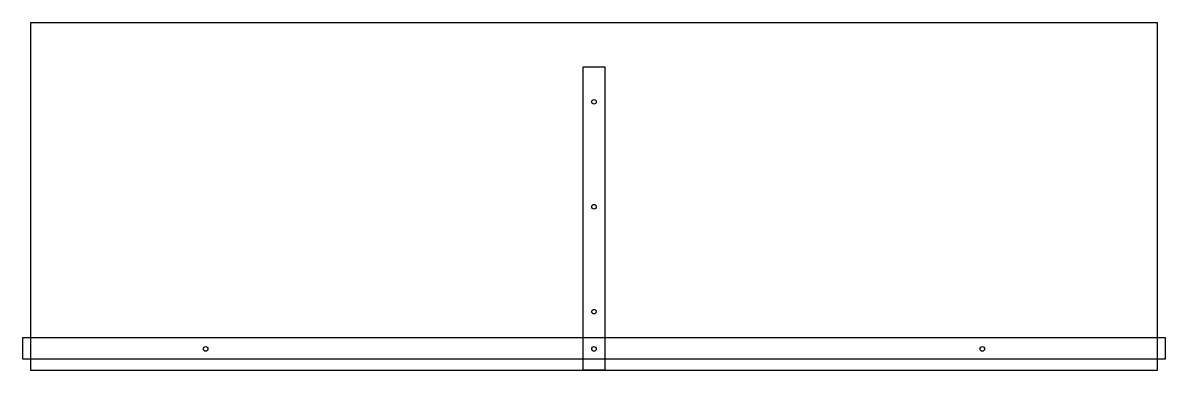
# Model space of a CAD drawing. Extents: x -0.3 to 38.9, y 0 to 11.9.
import ezdxf

# ---------------------------------------------------------------- set-up
doc = ezdxf.new("R2010")
doc.units = 0
for name, color, linetype in [('BLOCKDRILLPILOT', 6, 'CONTINUOUS'), ('DadoBack', 6, 'CONTINUOUS'), ('PartCut', 1, 'CONTINUOUS')]:
    doc.layers.add(name, color=color, linetype=linetype)

msp = doc.modelspace()

# ---------------------------------------------------------------- linework, layer by layer
at = {"layer": 'BLOCKDRILLPILOT'}
for centre in [(19.3, 9.175), (19.3, 5.5875), (19.3, 2), (6, 0.725), (19.3, 0.725), (32.6, 0.725)]:
    msp.add_circle(centre, 0.0787, dxfattribs=at)
at = {"layer": 'DadoBack'}
for points in [[(18.93, 10.375), (19.67, 10.375), (19.67, 0), (18.93, 0)], [(-0.26, 0.375), (-0.26, 1.115), (38.86, 1.115), (38.86, 0.375)]]:
    msp.add_lwpolyline(points, close=True, dxfattribs=at)
at = {"layer": 'PartCut'}
msp.add_lwpolyline([(0, 0), (38.6, 0), (38.6, 11.875), (0, 11.875)], close=True, dxfattribs=at)

doc.saveas('drawing.dxf')
